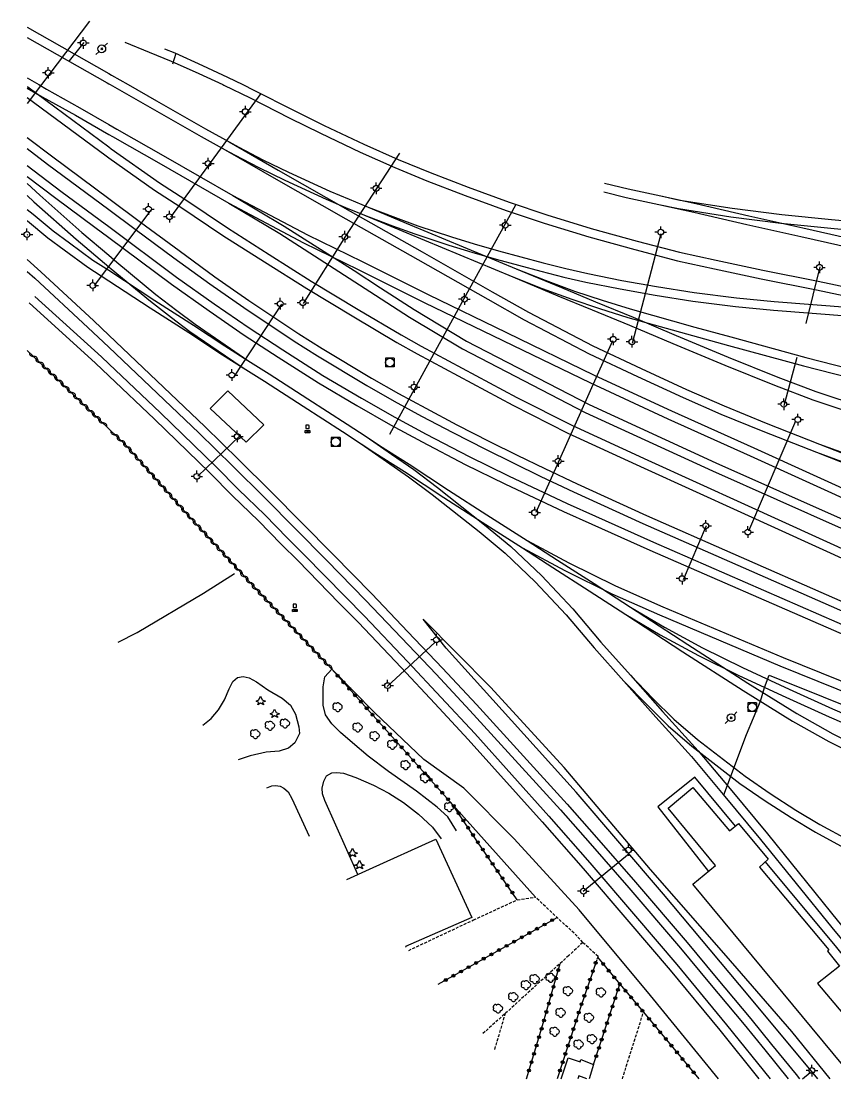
# Model space of a CAD drawing. Header units: millimetres. Extents: x 155999 to 157000, y 121000 to 121826.
# Drawn here: x 155998.9 to 156139, y 121000 to 121181.9 of the extents above; entities that cross this region are included whole.
import ezdxf

# ---------------------------------------------------------------- set-up
doc = ezdxf.new("R2010")
doc.units = ezdxf.units.MM
doc.linetypes.add('DASHED', pattern=[0.75, 0.5, -0.25])
doc.layers.get('0').update_dxf_attribs({"linetype": 'CONTINUOUS'})
for name, color, linetype in [('W0014', 7, 'CONTINUOUS'), ('W0017', 7, 'CONTINUOUS'), ('W0104', 1, 'CONTINUOUS'), ('W0112', 1, 'DASHED'), ('W0211', 2, 'CONTINUOUS'), ('W0214', 2, 'CONTINUOUS'), ('W0300', 7, 'CONTINUOUS'), ('W0303', 7, 'CONTINUOUS'), ('W0310', 3, 'CONTINUOUS'), ('W0322', 7, 'CONTINUOUS'), ('W0323', 7, 'CONTINUOUS'), ('W0420', 7, 'CONTINUOUS'), ('W0438', 7, 'CONTINUOUS'), ('W0473', 7, 'CONTINUOUS'), ('W0610', 7, 'CONTINUOUS'), ('W0611', 7, 'CONTINUOUS'), ('W0700', 7, 'CONTINUOUS')]:
    doc.layers.add(name, color=color, linetype=linetype)

# ---------------------------------------------------------------- blocks, each defined once
blk = doc.blocks.new('T473')
for p, q in [((-0.166667, 0.166667), (0.166667, -0.166667)), ((-0.166667, -0.166667), (0.166667, 0.166667)), ((0.500001, 0.500001), (1.000002, 1.000002)), ((-1.000002, -1.000002), (-0.500001, -0.500001))]:
    blk.add_line(p, q)
blk.add_ellipse((0, 0), major_axis=(0.471405, 0.471405), ratio=1, start_param=5.4977871438, end_param=11.780972451)
blk = doc.blocks.new('T610')
for p, q in [((-0.500001, 0), (-1.000002, 0)), ((0, 0.500001), (0, 1.000002)), ((0.500001, 0), (1.000002, 0)), ((0, -0.500001), (0, -1.000002))]:
    blk.add_line(p, q)
blk.add_ellipse((0, 0), major_axis=(-0.353554, 0.353554), ratio=1, start_param=3.926990817, end_param=10.2101761242)
blk = doc.blocks.new('T300')
for p, q in [((-0.8, 0.51), (-0.86, 0.34)), ((-0.86, 0.34), (-0.86, 0.17)), ((-0.86, 0.17), (-0.74, 0.06)), ((-0.69, 0.63), (-0.8, 0.51)), ((-0.8, -0.06), (-0.74, 0.06)), ((-0.74, 0.06), (-0.69, 0.11)), ((-0.57, 0.69), (-0.69, 0.63)), ((-0.46, 0.69), (-0.57, 0.69)), ((-0.29, 0.63), (-0.46, 0.69)), ((-0.29, 0.63), (-0.17, 0.74)), ((-0.23, 0.57), (-0.29, 0.63)), ((-0.17, 0.74), (-0.06, 0.8)), ((-0.06, 0.8), (0.06, 0.8)), ((0.06, 0.8), (0.23, 0.74)), ((0.23, 0.74), (0.34, 0.63)), ((0.34, 0.63), (0.4, 0.51)), ((0.46, 0.46), (0.34, 0.46)), ((0.4, 0.51), (0.4, 0.46)), ((0.57, 0.4), (0.46, 0.46)), ((0.57, 0.4), (0.69, 0.29)), ((0.69, 0.29), (0.74, 0.17)), ((0.74, 0.06), (0.69, -0.17)), ((0.74, 0.17), (0.74, 0.06)), ((-0.8, -0.17), (-0.8, -0.06)), ((-0.8, -0.23), (-0.8, -0.17)), ((-0.74, -0.34), (-0.8, -0.23)), ((-0.69, -0.4), (-0.74, -0.34)), ((-0.51, -0.46), (-0.69, -0.4)), ((-0.4, -0.46), (-0.51, -0.46)), ((-0.4, -0.46), (-0.34, -0.46)), ((-0.34, -0.46), (-0.34, -0.4)), ((-0.34, -0.51), (-0.34, -0.46)), ((-0.29, -0.63), (-0.34, -0.51)), ((-0.17, -0.74), (-0.29, -0.63)), ((-0.06, -0.8), (-0.17, -0.74)), ((0.06, -0.8), (-0.06, -0.8)), ((0.17, -0.74), (0.06, -0.8)), ((0.23, -0.69), (0.17, -0.74)), ((0.29, -0.46), (0.23, -0.46)), ((0.29, -0.63), (0.23, -0.69)), ((0.46, -0.4), (0.29, -0.46)), ((0.34, -0.51), (0.29, -0.63)), ((0.34, -0.51), (0.34, -0.46)), ((0.57, -0.34), (0.46, -0.4)), ((0.63, -0.29), (0.57, -0.34)), ((0.69, -0.17), (0.63, -0.29))]:
    blk.add_line(p, q)
blk = doc.blocks.new('T303')
for p, q in [((-0.77, 0), (-0.28, 0.21)), ((-0.28, -0.21), (-0.77, 0)), ((-0.28, 0.21), (0, 0.83)), ((0, 0.83), (0.28, 0.21)), ((0.28, 0.21), (0.83, 0)), ((0.83, 0), (0.28, -0.21)), ((-0.49, -0.63), (-0.28, -0.21)), ((0, -0.35), (-0.49, -0.63)), ((0.56, -0.63), (0, -0.35)), ((0.28, -0.21), (0.56, -0.63))]:
    blk.add_line(p, q)
blk = doc.blocks.new('T420')
for p, q in [((0.75, 0.75), (-0.75, 0.75)), ((-0.75, 0.75), (-0.75, -0.75)), ((0.75, 0.75), (0.75, -0.75)), ((0.75, -0.75), (-0.75, -0.75))]:
    blk.add_line(p, q)
blk.add_ellipse((0, 0), major_axis=(-0.53, 0.53), ratio=1, start_param=3.926991, end_param=10.210176)
blk = doc.blocks.new('T438')
for p, q in [((-0.4, 0.2), (0.4, 0.2)), ((-0.4, -0.2), (-0.4, 0.2)), ((0.15, 1.1), (-0.3, 1.1)), ((-0.3, 1.1), (-0.3, 0.5)), ((-0.3, 0.5), (0.15, 0.5)), ((0.3, 0.65), (0.3, 0.95)), ((0.4, 0.2), (0.4, -0.2))]:
    blk.add_line(p, q)
at = {"flags": 128}
for points in [[(-0.4, -0.2), (0.4, 0.2)], [(0.4, -0.2), (-0.4, -0.2)]]:
    blk.add_lwpolyline(points, dxfattribs=at)
for centre, major_axis, start_param, end_param in [((0.15, 0.95), (0.106, -0.106), 0.785398, 2.356194), ((0.15, 0.65), (0.106, 0.106), 3.926991, 5.497787)]:
    blk.add_ellipse(centre, major_axis=major_axis, ratio=1, start_param=start_param, end_param=end_param)
blk = doc.blocks.new('t310o')
at = {"color": 0, "linetype": 'Continuous'}
for centre, start, end in [((-0.5, 0.38), 216.8699, 323.1304), ((0.5, -0.37), 36.8699, 143.1303)]:
    blk.add_arc(centre, 0.625, start, end, dxfattribs=at)
blk = doc.blocks.new('t322o')
at = {"color": 0, "linetype": 'Continuous'}
for radius in [0.25, 0.15]:
    blk.add_circle((0, 0), radius, dxfattribs=at)
blk = doc.blocks.new('t323o')
at = {"color": 0, "linetype": 'Continuous'}
for radius in [0.25, 0.15]:
    blk.add_circle((0, 0), radius, dxfattribs=at)

msp = doc.modelspace()

# ---------------------------------------------------------------- linework, layer by layer
at = {"layer": 'W0014'}
for points in [[(156121.87, 121043.48), (156114.87, 121051.87), (156108.5, 121046.81), (156117.2, 121035.68)], [(156158.01, 121000), (156148.17, 121011.77), (156143.6, 121017.28), (156139.33, 121022.6), (156127.01, 121037.34)]]:
    msp.add_lwpolyline(points, dxfattribs=at)
at = {"layer": 'W0017'}
for points in [[(156015.62, 121075.09), (156018.91, 121076.75), (156030.29, 121083.55), (156035.64, 121086.93)], [(156030.19, 121060.82), (156031.62, 121061.95), (156032.88, 121063.46), (156033.96, 121065.21), (156034.74, 121067.08), (156035.34, 121068.36), (156036.18, 121069.04), (156037.12, 121069.18), (156038.19, 121068.96), (156039.46, 121068.26), (156041.36, 121066.9), (156043.88, 121065.46), (156045.29, 121064.27), (156046.16, 121062.71), (156046.75, 121060.56), (156046.83, 121059.37), (156046.05, 121057.78), (156044.97, 121056.9), (156043.35, 121056.33), (156041.13, 121056.17), (156038.34, 121055.58), (156036.3, 121054.84)], [(156073.83, 121042.65), (156072.34, 121045.08), (156070.51, 121046.75), (156066.98, 121049.46), (156062.16, 121052.85), (156058.65, 121055.5), (156055.98, 121057.81), (156053.91, 121059.54), (156052.38, 121061.06), (156051.33, 121062.63), (156050.93, 121064.29), (156050.9, 121067.44), (156051.17, 121069.13), (156052.4, 121070.45)], [(156119.86, 121048.82), (156123.78, 121059.24), (156126.14, 121064.93), (156126.87, 121067.33), (156127.64, 121069.45), (156146.23, 121061.99), (156144.73, 121057.69), (156167.15, 121048.62), (156188.86, 121039.75), (156217.11, 121028.08), (156236.3, 121020.32), (156252.32, 121013.9), (156272.27, 121005.92), (156270.35, 121001.39), (156273.82, 121000)], [(156056.87, 121035.14), (156051.19, 121047.85), (156050.81, 121049.03), (156050.72, 121049.97), (156051, 121051.22), (156051.51, 121052.12), (156052.38, 121052.63), (156053.27, 121052.71), (156054.43, 121052.57), (156056.52, 121051.84), (156059.59, 121050.49), (156062.23, 121049.13), (156064.75, 121047.5), (156067.32, 121045.54), (156069.7, 121043.3), (156071.2, 121041.29)], [(156041.21, 121050.03), (156042.08, 121050.39), (156042.73, 121050.46), (156043.53, 121050.33), (156044.17, 121049.98), (156044.86, 121049.37), (156045.49, 121048.2), (156048.52, 121041.73)]]:
    msp.add_lwpolyline(points, dxfattribs=at)
at = {"layer": 'W0104'}
for points in [[(156031.44, 121115.27), (156034.49, 121118.34), (156040.7, 121112.48), (156037.68, 121109.53)], [(156137.92, 121022.21), (156137.67, 121021.98), (156139.77, 121019.39), (156135.97, 121016.42), (156144.72, 121006.08), (156140.33, 121002.37), (156114.54, 121033.48), (156118.44, 121036.7), (156110.3, 121046.54), (156114.54, 121050.1), (156120.82, 121042.63), (156122.4, 121043.91), (156127.49, 121037.78), (156125.99, 121036.42)]]:
    msp.add_lwpolyline(points, close=True, dxfattribs=at)
for points in [[(156054.99, 121034.3), (156058.86, 121036.04), (156070.29, 121041.24), (156076.52, 121027.73), (156065.1, 121022.75), (156065.17, 121022.62)], [(156091.88, 121000), (156093.06, 121003.62), (156095.13, 121002.91), (156095.25, 121003.31), (156097.45, 121002.47), (156096.68, 121000)], [(156096.31, 121000), (156094.93, 121000.53), (156094.76, 121000)]]:
    msp.add_lwpolyline(points, dxfattribs=at)
at = {"layer": 'W0112'}
for points in [[(156065.63, 121022.08), (156076.79, 121027.34), (156084.32, 121030.79), (156087.45, 121031.25)], [(156098.21, 121021.06), (156095.57, 121023.46), (156094.63, 121024.52), (156087.45, 121031.25)], [(156095.57, 121023.46), (156093.18, 121021.21), (156082.11, 121011.12), (156078.22, 121007.63)], [(156098.21, 121021.06), (156097.99, 121020.49)], [(156080.45, 121005.07), (156082.29, 121011.29)], [(156102.4, 121000), (156106.03, 121011.47)]]:
    msp.add_lwpolyline(points, dxfattribs=at)
at = {"layer": 'W0211'}
for points in [[(156138.16, 121000), (156131.57, 121008.17), (156120.25, 121021.18), (156107.22, 121035.99), (156092.38, 121053.52), (156079.71, 121067.38), (156068.11, 121079.07)], [(156073.24, 121047.15), (156087.45, 121031.25)]]:
    msp.add_lwpolyline(points, dxfattribs=at)
at = {"layer": 'W0214'}
for points in [[(156136.02, 121000), (156124.02, 121014.41), (156109.47, 121031.76), (156094.42, 121049.29), (156083.3, 121061.66), (156072.08, 121074.09), (156068.11, 121079.07)], [(156118.94, 121000), (156107.26, 121014.35), (156094.98, 121029.05), (156083.8, 121041.29), (156075.11, 121049.98), (156068.23, 121054.92), (156059.74, 121062.99), (156052.4, 121070.45)]]:
    msp.add_lwpolyline(points, dxfattribs=at)
at = {"layer": 'W0310'}
for points in [[(156000, 121125.29), (156005.96, 121119.57), (156014, 121111.82)], [(156014, 121111.82), (156016.95, 121108.98), (156027.45, 121097.17), (156038.92, 121084.71), (156052.4, 121070.45)]]:
    msp.add_lwpolyline(points, dxfattribs=at)
at = {"layer": 'W0322'}
for points in [[(156052.4, 121070.45), (156073.24, 121047.15)], [(156098.14, 121020.91), (156101.96, 121016.31), (156106.03, 121011.47)], [(156106.03, 121011.47), (156115.58, 121000)]]:
    msp.add_lwpolyline(points, dxfattribs=at)
at = {"layer": 'W0323'}
for points in [[(156084.32, 121030.79), (156077.49, 121040.74), (156073.24, 121047.15)], [(156070.7, 121016.26), (156073.8, 121018), (156091.17, 121027.77)], [(156085.89, 121000), (156088.55, 121008.75), (156091.69, 121019.85)], [(156097.99, 121020.49), (156095.18, 121012.29), (156091.19, 121000)], [(156097.45, 121002.47), (156101.96, 121016.31)]]:
    msp.add_lwpolyline(points, dxfattribs=at)
at = {"layer": 'W0611'}
for points in [[(156010.7, 121181.91), (156002.45, 121171)], [(156009.74, 121178.23), (156007.18, 121175.1)], [(156025.03, 121174.58), (156025.62, 121176.42)], [(156002.45, 121171), (156000, 121167.76)], [(156024.72, 121148.2), (156040.23, 121169.49)], [(156047.54, 121133.33), (156054.81, 121144.91), (156064.11, 121159.21)], [(156014, 121139.69), (156021.29, 121149.39)], [(156084.03, 121150.28), (156075.09, 121134.13), (156062.35, 121110.81)], [(156104.16, 121126.54), (156109.08, 121145.41)], [(156000.08, 121145.2), (156000, 121145.1)], [(156011.55, 121136.43), (156014, 121139.69)], [(156136.38, 121139.65), (156133.97, 121129.91)], [(156035.64, 121120.84), (156043.78, 121133.23)], [(156087.55, 121097.46), (156100.78, 121126.99)], [(156130.26, 121115.8), (156132.49, 121124.13)], [(156132.2, 121113.14), (156124.13, 121094.2)], [(156036.52, 121110.52), (156029.35, 121103.68)], [(156116.83, 121095.14), (156112.86, 121085.8)], [(156061.92, 121067.48), (156070.18, 121075.1)], [(156103.54, 121038.69), (156095.68, 121032.2)], [(156133.38, 121000), (156134.72, 121001.09)]]:
    msp.add_lwpolyline(points, dxfattribs=at)
at = {"layer": 'W0700'}
for points in [[(156000, 121180.85), (156014, 121172.89)], [(156000, 121179.11), (156013.76, 121171.29), (156014, 121171.15)], [(156016.79, 121178.29), (156020.97, 121176.6), (156024.76, 121175.05), (156029.54, 121172.93), (156033.64, 121171)], [(156023.59, 121177.16), (156025.36, 121176.44), (156030.17, 121174.31), (156034.45, 121172.29), (156037.07, 121171)], [(156014, 121172.89), (156014.5, 121172.6), (156017.33, 121171)], [(156000, 121172.17), (156001.96, 121171)], [(156001.96, 121171), (156003.3, 121170.2), (156009.02, 121167.03), (156014, 121164.16)], [(156014, 121171.15), (156014.27, 121171)], [(156014.27, 121171), (156021.5, 121166.91), (156029.9, 121162.09), (156034.02, 121159.8), (156035.65, 121158.9), (156039.82, 121156.73), (156044.29, 121154.55), (156051.43, 121151.3), (156054.78, 121149.88), (156058.04, 121148.55), (156062.82, 121146.71), (156066.69, 121145.31), (156072.56, 121143.38), (156076.48, 121142.17), (156080.66, 121140.96), (156088.38, 121138.9), (156092.34, 121137.9), (156096.11, 121137.03)], [(156017.33, 121171), (156022.25, 121168.22), (156030.65, 121163.4), (156034.73, 121161.13), (156036.37, 121160.23), (156040.5, 121158.08), (156044.94, 121155.91), (156052.04, 121152.68), (156055.36, 121151.28), (156058.63, 121149.94), (156063.34, 121148.12), (156067.18, 121146.73), (156073.02, 121144.82), (156076.91, 121143.62), (156081.06, 121142.41), (156088.75, 121140.36), (156092.69, 121139.37), (156096.45, 121138.5)], [(156033.64, 121171), (156033.8, 121170.93), (156038.33, 121168.7), (156045.15, 121165.23), (156050.44, 121162.63), (156057.27, 121159.37)], [(156037.07, 121171), (156039, 121170.05), (156045.82, 121166.58), (156051.1, 121163.99), (156057.88, 121160.75)], [(156000, 121170.66), (156000.08, 121170.61), (156014, 121160.29)], [(156000, 121170.41), (156002.55, 121168.89), (156008.28, 121165.72), (156014, 121162.42)], [(156000, 121168.78), (156013.55, 121158.74), (156014, 121158.43)], [(156014, 121164.16), (156015.4, 121163.36), (156023.8, 121158.6), (156035.39, 121151.9), (156044.22, 121146.67), (156056.22, 121139.01)], [(156000, 121161.92), (156004.41, 121158.55), (156014, 121151.4)], [(156014, 121162.42), (156014.65, 121162.05), (156023.05, 121157.29), (156034.65, 121150.58), (156043.43, 121145.38), (156055.41, 121137.73)], [(156000, 121160.02), (156003.5, 121157.34), (156014, 121149.51)], [(156014, 121160.29), (156014.44, 121159.97), (156022.72, 121154.12), (156027.1, 121151.27), (156034.47, 121146.34), (156041.61, 121141.77), (156048.87, 121137.2), (156056.93, 121132.34), (156064.35, 121127.96)], [(156034.73, 121161.13), (156043.19, 121156.29), (156055.55, 121149.25), (156067.96, 121142.21), (156079.98, 121135.38), (156086.23, 121131.88), (156097.34, 121126.06), (156105.65, 121122.16), (156113.46, 121118.56), (156119.94, 121115.73), (156127.14, 121112.78), (156136.34, 121109.16), (156142.85, 121106.82)], [(156057.88, 121160.75), (156063.83, 121158.14), (156069.33, 121155.86), (156075.89, 121153.35), (156082.93, 121150.77), (156089.38, 121148.6), (156097.05, 121146.27), (156104.92, 121144.08), (156112.21, 121142.18), (156118.55, 121140.79), (156126.56, 121139.1), (156136.12, 121137.17), (156156.67, 121132.82), (156165.89, 121130.95), (156174.96, 121129.02), (156177.16, 121128.55)], [(156014, 121158.43), (156021.87, 121152.87), (156026.27, 121150.01), (156033.64, 121145.07), (156040.8, 121140.5), (156048.08, 121135.92), (156056.16, 121131.05), (156063.61, 121126.64)], [(156034.02, 121159.8), (156042.44, 121154.98), (156054.81, 121147.93), (156067.21, 121140.9), (156079.24, 121134.07), (156085.51, 121130.55), (156096.67, 121124.71), (156105.01, 121120.79), (156112.84, 121117.18), (156119.35, 121114.34), (156126.58, 121111.38), (156135.79, 121107.76), (156142.37, 121105.38)], [(156057.27, 121159.37), (156063.24, 121156.75), (156068.77, 121154.45), (156075.36, 121151.94), (156082.43, 121149.34), (156088.92, 121147.16), (156096.63, 121144.82), (156104.52, 121142.63), (156111.86, 121140.71), (156118.23, 121139.31), (156126.26, 121137.62), (156135.81, 121135.69), (156156.36, 121131.34), (156165.58, 121129.47), (156174.68, 121127.53), (156176.86, 121127.07)], [(156000, 121157.09), (156005.79, 121152.68), (156012.53, 121147.67), (156014, 121146.59)], [(156000, 121155.19), (156004.89, 121151.48), (156011.63, 121146.46), (156014, 121144.71)], [(156000, 121153.97), (156002.15, 121151.96), (156009.38, 121145.55), (156014, 121141.65)], [(156099.31, 121154.07), (156103.38, 121153.06), (156109.04, 121151.85), (156112.31, 121151.15), (156121.3, 121149.74), (156129.83, 121148.64), (156138.4, 121147.78), (156147.91, 121146.91), (156172.74, 121144.41), (156198.29, 121142.07), (156247.81, 121137.65), (156252.62, 121137.43), (156258.14, 121137.15), (156264.76, 121137.01), (156275.2, 121136.99), (156280.88, 121137.09), (156303.67, 121137.93)], [(156000, 121151.9), (156001.14, 121150.84), (156008.39, 121144.41), (156014, 121139.67)], [(156014, 121151.4), (156019.47, 121147.32), (156026.11, 121142.44), (156032.29, 121137.94), (156038.12, 121133.89), (156046.73, 121128.15), (156050.71, 121125.63), (156059.2, 121120.52), (156063.88, 121117.89), (156068.55, 121115.33), (156073.89, 121112.51), (156079.51, 121109.64), (156084.27, 121107.28), (156089.03, 121104.98), (156094.64, 121102.34)], [(156035.39, 121151.9), (156048.19, 121145.16), (156057.63, 121140.55), (156068.98, 121134.87), (156082.47, 121128.36), (156097.54, 121121.05), (156110.85, 121114.87), (156125.01, 121108.54), (156163.95, 121090.81), (156178.79, 121084.1), (156190.79, 121078.63), (156201.65, 121073.43), (156210.1, 121069.19), (156218.24, 121064.75), (156226.45, 121060.25), (156233.15, 121056.87), (156238.95, 121054.12), (156245.19, 121051.49)], [(156099.19, 121152.55), (156103.05, 121151.59), (156108.67, 121150.39), (156112.04, 121149.67), (156121.08, 121148.25), (156129.66, 121147.14), (156138.25, 121146.28), (156147.76, 121145.4), (156172.6, 121142.91), (156198.15, 121140.56), (156247.71, 121136.15), (156252.55, 121135.92), (156258.08, 121135.65), (156264.74, 121135.5), (156275.21, 121135.48), (156280.92, 121135.58), (156303.73, 121136.42)], [(156109.04, 121151.85), (156115.02, 121150.54), (156124.16, 121148.43), (156133.45, 121146.38), (156144.37, 121143.88), (156148.5, 121143.13), (156153.22, 121142.36), (156158.92, 121141.51), (156168.93, 121140.4), (156177.9, 121139.62), (156188.52, 121138.69), (156198.19, 121137.79), (156221.65, 121135.69), (156245.4, 121133.7), (156254.13, 121133.15), (156262.87, 121132.68), (156284.5, 121132.36), (156298.61, 121132.86), (156308.38, 121132.99)], [(156000, 121149.51), (156000.98, 121148.73), (156004.47, 121145.85), (156007.25, 121143.78), (156011.27, 121140.83), (156014, 121139.06)], [(156014, 121149.51), (156018.57, 121146.11), (156025.22, 121141.22), (156031.42, 121136.71), (156037.27, 121132.64), (156045.91, 121126.88), (156049.92, 121124.35), (156058.44, 121119.22), (156063.14, 121116.57), (156067.83, 121114), (156073.2, 121111.17), (156078.83, 121108.29), (156083.6, 121105.92), (156088.38, 121103.62), (156094, 121100.97)], [(156034.65, 121150.58), (156047.51, 121143.81), (156056.96, 121139.19), (156068.31, 121133.51), (156081.81, 121127), (156096.89, 121119.69), (156110.22, 121113.5), (156124.39, 121107.17), (156163.32, 121089.44), (156178.17, 121082.73), (156190.15, 121077.26), (156200.99, 121072.08), (156209.4, 121067.85), (156217.52, 121063.42), (156225.75, 121058.91), (156232.49, 121055.51), (156238.33, 121052.74), (156244.64, 121050.09)], [(156058.63, 121149.94), (156065.87, 121146.88), (156084.13, 121139.33), (156089.11, 121137.36), (156094.17, 121135.5), (156098.92, 121133.95), (156103.76, 121132.41), (156114.88, 121129.27), (156121.08, 121127.59), (156133.97, 121124.07), (156157.97, 121117.94), (156181.92, 121112.44), (156205.61, 121107.51), (156231.35, 121102.84)], [(156108.67, 121150.39), (156114.68, 121149.06), (156123.83, 121146.96), (156133.12, 121144.9), (156144.07, 121142.4), (156148.24, 121141.64), (156152.99, 121140.87), (156158.72, 121140.01), (156168.78, 121138.9), (156177.77, 121138.11), (156188.38, 121137.18), (156198.05, 121136.29), (156221.52, 121134.19), (156245.29, 121132.19), (156254.04, 121131.64), (156262.82, 121131.17), (156284.51, 121130.85), (156298.65, 121131.35), (156308.4, 121131.48)], [(156000, 121147.58), (156000.03, 121147.55), (156003.54, 121144.66), (156006.36, 121142.56), (156010.42, 121139.59), (156014, 121137.26)], [(156058.04, 121148.55), (156065.29, 121145.49), (156083.57, 121137.93), (156088.57, 121135.95), (156093.68, 121134.07), (156098.46, 121132.51), (156103.33, 121130.96), (156114.48, 121127.82), (156120.69, 121126.13), (156133.59, 121122.61), (156157.61, 121116.47), (156181.6, 121110.96), (156205.32, 121106.03), (156231.08, 121101.35)], [(156014, 121146.59), (156025.7, 121137.9), (156032.17, 121133.32), (156038.17, 121129.16), (156043.96, 121125.37), (156050.88, 121120.97), (156057.49, 121117.09), (156063.24, 121113.8), (156068.63, 121110.88), (156076.02, 121107.02), (156082.8, 121103.69), (156092.92, 121098.97)], [(156014, 121144.71), (156024.82, 121136.68), (156031.3, 121132.09), (156037.33, 121127.91), (156043.14, 121124.1), (156050.1, 121119.68), (156056.73, 121115.78), (156062.51, 121112.48), (156067.92, 121109.55), (156075.34, 121105.68), (156082.15, 121102.33), (156092.29, 121097.6)], [(156000, 121140.92), (156002.33, 121138.81), (156011.45, 121130.35), (156014, 121127.92)], [(156014, 121141.65), (156015.42, 121140.45), (156022.14, 121134.9), (156025.71, 121132.13), (156028.87, 121129.77), (156034.97, 121125.59), (156037.94, 121123.57)], [(156000, 121138.88), (156001.31, 121137.7), (156010.41, 121129.24), (156014, 121125.83)], [(156014, 121139.67), (156014.45, 121139.29), (156021.2, 121133.73), (156024.8, 121130.93), (156027.99, 121128.54), (156034.12, 121124.35), (156037.14, 121122.28)], [(156014, 121139.06), (156021.96, 121133.88), (156028.62, 121129.65), (156033.98, 121126.07), (156037.94, 121123.57), (156041.61, 121121.25), (156048.3, 121116.96), (156055.06, 121112.59), (156058.31, 121110.45), (156060.63, 121108.93), (156065.71, 121105.71), (156072.5, 121101.26), (156079.07, 121097), (156086, 121092.61)], [(156056.22, 121139.01), (156060.77, 121136.02), (156066.57, 121132.29), (156075.6, 121126.9), (156096.68, 121115.99), (156118.51, 121105.96), (156162.8, 121086.2), (156185.36, 121075.58), (156207.21, 121066.45), (156214.04, 121063.65), (156223.05, 121060.18), (156235.01, 121055.43), (156245.19, 121051.49), (156247.24, 121050.7), (156255.4, 121047.49), (156267.59, 121042.66), (156276.98, 121038.94)], [(156084.13, 121139.33), (156091.9, 121136.09), (156097.79, 121133.65), (156104.23, 121131.01), (156111.66, 121127.86), (156120.63, 121124.12), (156129.13, 121120.68), (156135.71, 121118.21), (156159.76, 121110.24), (156183.17, 121105.08), (156207.56, 121100.07), (156235.49, 121094.56)], [(156096.45, 121138.5), (156102.29, 121137.33), (156108.3, 121136.26), (156114.76, 121135.26), (156122.02, 121134.34), (156128.51, 121133.71), (156135.16, 121133.18), (156153.64, 121131.75), (156158.65, 121131.26), (156163.79, 121130.7), (156167.44, 121130.2), (156171.2, 121129.63), (156174.96, 121129.02)], [(156014, 121137.26), (156021.14, 121132.61), (156027.8, 121128.39), (156033.15, 121124.8), (156037.14, 121122.28), (156040.8, 121119.98), (156047.48, 121115.68), (156054.23, 121111.33), (156057.47, 121109.2), (156059.81, 121107.66), (156064.89, 121104.44), (156071.67, 121100), (156078.26, 121095.73), (156085.2, 121091.34)], [(156055.41, 121137.73), (156059.94, 121134.76), (156065.77, 121131.01), (156074.87, 121125.58), (156096.02, 121114.63), (156117.88, 121104.58), (156162.18, 121084.83), (156184.74, 121074.2), (156206.63, 121065.05), (156213.48, 121062.25), (156222.49, 121058.77), (156234.46, 121054.02), (156244.64, 121050.09), (156246.69, 121049.29), (156254.84, 121046.08), (156267.03, 121041.26), (156276.39, 121037.55)], [(156083.57, 121137.93), (156091.32, 121134.69), (156097.21, 121132.25), (156103.65, 121129.62), (156111.08, 121126.47), (156120.05, 121122.72), (156128.58, 121119.28), (156135.2, 121116.79), (156159.35, 121108.78), (156182.85, 121103.6), (156207.26, 121098.59), (156235.2, 121093.08)], [(156096.11, 121137.03), (156102, 121135.85), (156108.05, 121134.76), (156114.55, 121133.76), (156121.85, 121132.83), (156128.38, 121132.21), (156135.04, 121131.67), (156153.51, 121130.24), (156158.49, 121129.76), (156163.6, 121129.2), (156167.23, 121128.71), (156170.96, 121128.14), (156174.68, 121127.53)], [(156001.3, 121134.57), (156012.77, 121124.17), (156014, 121123)], [(156000.29, 121133.45), (156011.74, 121123.06), (156014, 121120.92)], [(156014, 121127.92), (156030.55, 121112.18), (156036.42, 121106.46), (156041.89, 121101.04), (156052.65, 121090.2)], [(156064.35, 121127.96), (156067.8, 121126.01), (156084.23, 121117.18), (156093.7, 121112.41), (156106.79, 121106.39), (156123.42, 121098.82), (156142.7, 121090.09), (156158.77, 121082.76), (156174.67, 121075.5), (156191.2, 121068.02), (156207.42, 121060.77), (156222.13, 121054.24), (156237.45, 121047.75), (156251.11, 121042.03), (156262.64, 121037.27), (156275.19, 121032.16), (156289.26, 121026.58), (156304.87, 121020.65), (156319.87, 121015.06), (156332.99, 121010.4), (156348.49, 121004.94), (156362.63, 121000)], [(156014, 121125.83), (156029.5, 121111.09), (156035.36, 121105.38), (156040.82, 121099.97), (156051.57, 121089.14)], [(156063.61, 121126.64), (156067.07, 121124.69), (156083.53, 121115.85), (156093.04, 121111.05), (156106.16, 121105.01), (156122.8, 121097.45), (156142.07, 121088.71), (156158.14, 121081.38), (156174.05, 121074.13), (156190.58, 121066.64), (156206.81, 121059.39), (156221.53, 121052.86), (156236.86, 121046.36), (156250.53, 121040.64), (156262.06, 121035.88), (156274.63, 121030.76), (156288.71, 121025.17), (156304.34, 121019.23), (156319.36, 121013.64), (156332.49, 121008.98), (156347.99, 121003.52), (156358.05, 121000)], [(156014, 121123), (156022.91, 121114.57), (156032.43, 121105.3)], [(156014, 121120.92), (156021.86, 121113.48), (156031.38, 121104.22)], [(156057.47, 121109.2), (156061.83, 121106.19), (156065.61, 121103.56), (156069.66, 121100.52), (156077.73, 121094.12), (156082.22, 121090.4), (156087.42, 121085.49), (156092.73, 121079.8), (156097.57, 121074.12), (156102.66, 121068.42), (156106.59, 121064.36), (156110.26, 121060.74), (156114.38, 121057.19), (156122.64, 121050.81), (156126.97, 121047.83), (156131.46, 121044.93), (156135.64, 121042.42), (156140.59, 121039.75)], [(156058.31, 121110.45), (156062.69, 121107.43), (156066.5, 121104.78), (156070.58, 121101.72), (156078.68, 121095.29), (156083.22, 121091.54), (156088.49, 121086.55), (156093.86, 121080.81), (156098.71, 121075.12), (156103.77, 121069.45), (156107.66, 121065.43), (156111.28, 121061.85), (156115.33, 121058.36), (156123.54, 121052.03), (156127.81, 121049.08), (156132.26, 121046.22), (156136.39, 121043.73), (156141.28, 121041.09)], [(156136.34, 121109.16), (156142.63, 121106.69), (156152.38, 121102.77), (156162.58, 121098.82), (156164.15, 121098.2), (156169.14, 121096.19), (156177.82, 121092.88), (156186.32, 121089.46), (156197.33, 121085.06), (156206.18, 121081.62), (156213.65, 121078.74), (156222.17, 121075.39), (156231.64, 121071.66), (156248.18, 121065.48), (156266.95, 121058.94), (156298.18, 121048.1), (156313.67, 121042.72)], [(156135.79, 121107.76), (156142.07, 121105.29), (156151.83, 121101.37), (156162.03, 121097.42), (156163.61, 121096.79), (156168.59, 121094.79), (156177.27, 121091.48), (156185.76, 121088.06), (156196.77, 121083.66), (156205.63, 121080.22), (156213.1, 121077.34), (156221.61, 121073.99), (156231.09, 121070.25), (156247.67, 121064.06), (156266.45, 121057.51), (156297.68, 121046.67), (156313.18, 121041.29)], [(156031.38, 121104.22), (156035.3, 121100.3), (156039.79, 121095.95), (156043.69, 121091.95), (156046.58, 121089.07), (156053.59, 121081.86), (156056.97, 121078.49)], [(156032.43, 121105.3), (156036.36, 121101.38), (156040.85, 121097.02), (156044.76, 121093.01), (156047.65, 121090.14), (156054.67, 121082.93), (156058.04, 121079.56)], [(156094.64, 121102.34), (156106.54, 121096.91), (156121.43, 121090.33), (156156.41, 121075.01), (156176.3, 121066.32), (156196.67, 121057.49), (156211.82, 121050.88), (156224.33, 121045.3), (156243.95, 121036.91), (156260.52, 121029.85), (156275.88, 121023.56), (156292.06, 121017.28), (156304.94, 121012.4), (156320.47, 121006.66), (156336.49, 121000.94), (156339.2, 121000)], [(156094, 121100.97), (156105.92, 121095.53), (156120.83, 121088.95), (156155.8, 121073.62), (156175.7, 121064.94), (156196.07, 121056.1), (156211.21, 121049.5), (156223.73, 121043.91), (156243.35, 121035.52), (156259.94, 121028.46), (156275.32, 121022.16), (156291.52, 121015.87), (156304.41, 121010.99), (156319.95, 121005.24), (156334.64, 121000)], [(156092.92, 121098.97), (156097.76, 121096.76), (156107.76, 121092.31), (156139.31, 121078.55), (156156.58, 121070.97), (156174.3, 121063.26), (156191.1, 121055.82), (156207.81, 121048.51), (156227.84, 121039.77), (156259.28, 121026.28), (156275.66, 121019.68), (156297.99, 121011.1), (156322.98, 121001.91), (156328.4, 121000)], [(156092.29, 121097.6), (156097.14, 121095.39), (156107.15, 121090.93), (156138.71, 121077.17), (156155.97, 121069.59), (156173.7, 121061.87), (156190.5, 121054.44), (156207.2, 121047.13), (156227.24, 121038.39), (156258.7, 121024.88), (156275.11, 121018.28), (156297.46, 121009.68), (156322.47, 121000.49), (156323.85, 121000)], [(156086, 121092.61), (156093.21, 121088.77), (156101.22, 121084.78), (156109.36, 121081.17), (156130.07, 121072.46), (156155.93, 121062.02), (156170.97, 121055.91), (156184.64, 121050.41), (156200.33, 121044.21), (156216.22, 121037.85), (156231.44, 121031.82), (156247.1, 121025.54), (156262.52, 121019.44), (156280.28, 121012.59), (156297.61, 121006), (156313.33, 121000.12), (156313.67, 121000)], [(156086, 121092.61), (156091.26, 121089.2), (156097.53, 121085.22), (156103.78, 121081.13), (156109.67, 121077.69), (156116.2, 121074.13), (156123.08, 121070.75), (156131.12, 121067.02), (156138.58, 121063.65), (156146.94, 121060.05), (156159.51, 121055), (156175.57, 121048.49), (156193.8, 121041.23), (156210.99, 121034.33), (156229.45, 121026.93), (156266.77, 121011.86), (156296.5, 121000)], [(156085.2, 121091.34), (156092.52, 121087.43), (156100.57, 121083.42), (156108.76, 121079.78), (156129.49, 121071.06), (156155.37, 121060.62), (156170.4, 121054.51), (156184.08, 121049.01), (156199.77, 121042.8), (156215.66, 121036.45), (156230.88, 121030.42), (156246.54, 121024.14), (156261.98, 121018.03), (156279.74, 121011.18), (156297.07, 121004.59), (156309.34, 121000)], [(156085.2, 121091.34), (156090.44, 121087.93), (156096.71, 121083.95), (156102.99, 121079.84), (156108.93, 121076.38), (156115.51, 121072.79), (156122.43, 121069.39), (156130.5, 121065.65), (156137.97, 121062.27), (156146.36, 121058.65), (156158.94, 121053.6), (156175.01, 121047.09), (156193.23, 121039.82), (156210.43, 121032.93), (156228.88, 121025.53), (156266.21, 121010.46), (156292.42, 121000)], [(156051.57, 121089.14), (156058.21, 121082.35), (156064.4, 121075.85), (156070.33, 121069.59), (156076.16, 121063.35), (156091.76, 121046.25), (156096.83, 121040.5), (156103.53, 121032.84), (156112.4, 121022.49), (156117.4, 121016.45), (156123.34, 121009.35), (156126.91, 121004.98), (156130.93, 121000)], [(156052.65, 121090.2), (156059.3, 121083.4), (156065.5, 121076.89), (156071.43, 121070.62), (156077.27, 121064.37), (156092.88, 121047.26), (156097.97, 121041.49), (156104.67, 121033.82), (156113.55, 121023.46), (156118.56, 121017.41), (156124.5, 121010.31), (156128.08, 121005.93), (156132.28, 121000.74), (156132.86, 121000)], [(156103.78, 121081.13), (156113.64, 121074.72), (156123.97, 121068.07), (156132.42, 121062.81), (156138.63, 121059.33), (156145.25, 121056.03), (156152.58, 121052.54), (156159.77, 121049.47), (156167.99, 121046.12), (156184.65, 121039.43), (156192.26, 121036.38), (156203.15, 121032.01), (156214.15, 121027.53), (156230.12, 121021.19), (156245.37, 121014.97), (156260.99, 121008.69), (156272.81, 121004), (156282.88, 121000)], [(156056.97, 121078.49), (156064.31, 121070.76), (156070.1, 121064.56), (156075.89, 121058.36), (156088.62, 121044.2), (156095.67, 121036.17), (156103.52, 121027.02), (156110.6, 121018.69), (156119.17, 121008.35), (156125.91, 121000)], [(156058.04, 121079.56), (156065.41, 121071.79), (156071.2, 121065.59), (156077, 121059.38), (156089.75, 121045.2), (156096.82, 121037.16), (156104.67, 121028), (156111.75, 121019.66), (156120.34, 121009.31), (156127.85, 121000)], [(156102.99, 121079.84), (156112.82, 121073.45), (156123.16, 121066.79), (156131.65, 121061.51), (156137.93, 121058), (156144.59, 121054.68), (156151.95, 121051.16), (156159.19, 121048.08), (156167.43, 121044.72), (156184.09, 121038.03), (156191.7, 121034.98), (156202.58, 121030.61), (156213.58, 121026.13), (156229.55, 121019.79), (156244.8, 121013.57), (156260.43, 121007.29), (156272.26, 121002.6), (156278.79, 121000)], [(156103.77, 121069.45), (156109.29, 121063.2), (156115.45, 121056.41), (156120.93, 121049.9), (156127.35, 121042.15), (156139.6, 121026.99), (156145.2, 121020.28), (156150.82, 121014.15), (156156.94, 121007.98), (156161.63, 121003.5), (156165.71, 121000)], [(156102.66, 121068.42), (156108.16, 121062.19), (156114.32, 121055.42), (156119.77, 121048.93), (156126.18, 121041.19), (156138.43, 121026.04), (156144.06, 121019.29), (156149.73, 121013.11), (156155.88, 121006.9), (156160.62, 121002.38), (156163.39, 121000)]]:
    msp.add_lwpolyline(points, dxfattribs=at)

# ---------------------------------------------------------------- block references
at = {"layer": 'W0300'}
for p in [(156053.41, 121063.9), (156044.37, 121061.09), (156039.27, 121059.3), (156041.78, 121060.71), (156056.87, 121060.45), (156059.82, 121058.95), (156062.84, 121057.44), (156065.11, 121053.95), (156068.49, 121051.72), (156072.66, 121046.74), (156090.06, 121017.36), (156085.83, 121016.09), (156087.33, 121017.13), (156083.68, 121014.03), (156093.08, 121015.08), (156098.77, 121014.84), (156081.02, 121012.07), (156091.81, 121011.34), (156096.68, 121010.49), (156090.8, 121008.1), (156097.22, 121006.81), (156094.92, 121005.89)]:
    msp.add_blockref('T300', p, dxfattribs=at)
at = {"layer": 'W0303'}
for p in [(156040.14, 121064.96), (156042.55, 121062.77), (156055.98, 121038.82), (156057.15, 121036.77)]:
    msp.add_blockref('T303', p, dxfattribs=at)
at = {"layer": 'W0310'}
for p, rotation in [((156001.08, 121124.25), 316.2210260785425), ((156002.17, 121123.21), 316.2210260785425), ((156003.25, 121122.17), 316.2210260785425), ((156004.33, 121121.13), 316.2210260785425), ((156005.42, 121120.1), 316.2210260785425), ((156006.5, 121119.06), 316.0335839603399), ((156007.58, 121118.02), 316.0335839603399), ((156008.66, 121116.97), 316.0335839603399), ((156009.74, 121115.93), 316.0335839603399), ((156010.81, 121114.89), 316.0335839603399), ((156011.89, 121113.85), 316.0335839603399), ((156012.97, 121112.81), 316.0335839603399), ((156015.08, 121110.78), 316.0286810780325), ((156016.16, 121109.74), 316.0286810780325), ((156017.22, 121108.67), 311.6482998457927), ((156018.21, 121107.55), 311.6482998457927), ((156019.21, 121106.43), 311.6482998457927), ((156020.21, 121105.31), 311.6482998457927), ((156021.2, 121104.19), 311.6482998457927), ((156022.2, 121103.07), 311.6482998457927), ((156023.2, 121101.95), 311.6482998457927), ((156024.19, 121100.83), 311.6482998457927), ((156025.19, 121099.71), 311.6482998457927), ((156026.19, 121098.59), 311.6482998457927), ((156027.18, 121097.46), 311.6482998457927), ((156028.2, 121096.36), 312.6174409034122), ((156029.21, 121095.25), 312.6174409034122), ((156030.23, 121094.15), 312.6174409034122), ((156031.24, 121093.04), 312.6174409034122), ((156032.26, 121091.94), 312.6174409034122), ((156033.27, 121090.84), 312.6174409034122), ((156034.29, 121089.73), 312.6174409034122), ((156035.3, 121088.63), 312.6174409034122), ((156036.32, 121087.53), 312.6174409034122), ((156037.34, 121086.42), 312.6174409034122), ((156038.35, 121085.32), 312.6174409034122), ((156039.37, 121084.22), 313.4141340629193), ((156040.41, 121083.13), 313.4141340629193), ((156041.44, 121082.04), 313.4141340629193), ((156042.47, 121080.95), 313.4141340629193), ((156043.5, 121079.86), 313.4141340629193), ((156044.53, 121078.77), 313.4141340629193), ((156045.56, 121077.68), 313.4141340629193), ((156046.59, 121076.59), 313.4141340629193), ((156047.62, 121075.5), 313.4141340629193), ((156048.65, 121074.41), 313.4141340629193), ((156049.68, 121073.32), 313.4141340629193), ((156050.71, 121072.23), 313.4141340629193), ((156051.75, 121071.15), 313.4141340629193)]:
    msp.add_blockref('t310o', p, dxfattribs=dict(at, rotation=rotation))
at = {"layer": 'W0322'}
for p, rotation in [((156053.4, 121069.33), 311.7957985801192), ((156054.4, 121068.21), 311.7957985801192), ((156055.4, 121067.1), 311.7957985801192), ((156056.4, 121065.98), 311.7957985801192), ((156057.4, 121064.86), 311.7957985801192), ((156058.4, 121063.74), 311.7957985801192), ((156059.4, 121062.62), 311.7957985801192), ((156060.4, 121061.5), 311.7957985801192), ((156061.4, 121060.39), 311.7957985801192), ((156062.4, 121059.27), 311.7957985801192), ((156063.4, 121058.15), 311.7957985801192), ((156064.4, 121057.03), 311.7957985801192), ((156065.4, 121055.91), 311.7957985801192), ((156066.4, 121054.79), 311.7957985801192), ((156067.4, 121053.68), 311.7957985801192), ((156068.4, 121052.56), 311.7957985801192), ((156069.4, 121051.44), 311.7957985801192), ((156070.4, 121050.32), 311.7957985801192), ((156071.4, 121049.2), 311.7957985801192), ((156072.4, 121048.09), 311.7957985801192), ((156099.1, 121019.76), 309.7675293508524), ((156100.06, 121018.6), 309.7675293508524), ((156101.01, 121017.45), 309.7675293508524), ((156101.97, 121016.3), 310.0688194919495), ((156102.94, 121015.15), 310.0688194919495), ((156103.91, 121014), 310.0688194919495), ((156104.87, 121012.85), 310.0688194919495), ((156105.84, 121011.71), 310.0688194919495), ((156106.99, 121010.32), 309.7709031609868), ((156107.95, 121009.17), 309.7709031609868), ((156108.91, 121008.01), 309.7709031609868), ((156109.87, 121006.86), 309.7709031609868), ((156110.83, 121005.71), 309.7709031609868), ((156111.79, 121004.56), 309.7709031609868), ((156112.75, 121003.4), 309.7709031609868), ((156113.71, 121002.25), 309.7709031609868), ((156114.67, 121001.1), 309.7709031609868)]:
    msp.add_blockref('t322o', p, dxfattribs=dict(at, rotation=rotation))
at = {"layer": 'W0323'}
for p, rotation in [((156073.38, 121046.93), 123.5991547173777), ((156074.21, 121045.68), 123.5991547173777), ((156075.04, 121044.44), 123.5991547173777), ((156075.87, 121043.19), 123.5991547173777), ((156076.7, 121041.94), 123.5991547173777), ((156077.53, 121040.69), 124.4488378671339), ((156078.38, 121039.45), 124.4488378671339), ((156079.22, 121038.21), 124.4488378671339), ((156080.07, 121036.98), 124.4488378671339), ((156080.92, 121035.74), 124.4488378671339), ((156081.77, 121034.5), 124.4488378671339), ((156082.62, 121033.27), 124.4488378671339), ((156083.47, 121032.03), 124.4488378671339), ((156090.32, 121027.29), 29.36182611596396), ((156086.39, 121025.08), 29.36182611596396), ((156087.7, 121025.82), 29.36182611596396), ((156089.01, 121026.55), 29.36182611596396), ((156083.78, 121023.61), 29.36182611596396), ((156085.09, 121024.35), 29.36182611596396), ((156079.86, 121021.4), 29.36182611596396), ((156081.16, 121022.14), 29.36182611596396), ((156082.47, 121022.87), 29.36182611596396), ((156077.24, 121019.93), 29.36182611596396), ((156078.55, 121020.67), 29.36182611596396), ((156097.8, 121019.93), 251.0526550554301), ((156073.32, 121017.73), 29.21046102741686), ((156074.63, 121018.46), 29.36182611596396), ((156075.94, 121019.2), 29.36182611596396), ((156091.37, 121018.71), 74.21966219506082), ((156097.31, 121018.51), 251.0526550554301), ((156072.01, 121017), 29.21046102741686), ((156090.96, 121017.27), 74.21966219506082), ((156096.83, 121017.09), 251.0526550554301), ((156090.14, 121014.38), 74.21966219506082), ((156090.55, 121015.83), 74.21966219506082), ((156095.85, 121014.26), 251.0526550554301), ((156096.34, 121015.68), 251.0526550554301), ((156101.63, 121015.31), 71.94465272077164), ((156089.74, 121012.94), 74.21966219506082), ((156095.37, 121012.84), 251.0526550554301), ((156100.7, 121012.46), 71.94465272077164), ((156101.17, 121013.88), 71.94465272077164), ((156089.33, 121011.5), 74.21966219506082), ((156094.89, 121011.41), 252.0277578452096), ((156100.24, 121011.03), 71.94465272077164), ((156088.92, 121010.05), 74.21966219506082), ((156094.43, 121009.99), 252.0277578452096), ((156099.77, 121009.6), 71.94465272077164), ((156088.07, 121007.17), 73.04885409270572), ((156088.51, 121008.61), 73.04885409270572), ((156093.5, 121007.13), 252.0277578452096), ((156093.97, 121008.56), 252.0277578452096), ((156099.31, 121008.18), 71.94465272077164), ((156087.64, 121005.74), 73.04885409270572), ((156093.04, 121005.71), 252.0277578452096), ((156098.38, 121005.33), 71.94465272077164), ((156098.84, 121006.75), 71.94465272077164), ((156087.2, 121004.3), 73.04885409270572), ((156092.58, 121004.28), 252.0277578452096), ((156097.91, 121003.9), 71.94465272077164), ((156086.32, 121001.43), 73.04885409270572), ((156086.76, 121002.87), 73.04885409270572), ((156091.65, 121001.43), 252.0277578452096), ((156092.12, 121002.85), 252.0277578452096)]:
    msp.add_blockref('t323o', p, dxfattribs=dict(at, rotation=rotation))
at = {"layer": 'W0420'}
for p in [(156062.39, 121123.21), (156053.06, 121109.53), (156124.73, 121063.92)]:
    msp.add_blockref('T420', p, dxfattribs=at)
at = {"layer": 'W0438'}
for p in [(156048.22, 121111.33), (156046.04, 121080.55)]:
    msp.add_blockref('T438', p, dxfattribs=at)
at = {"layer": 'W0473'}
for p in [(156012.81, 121177.15), (156121.11, 121062.12)]:
    msp.add_blockref('T473', p, dxfattribs=at)
at = {"layer": 'W0610'}
for p in [(156009.63, 121178.16), (156003.61, 121173.02), (156037.52, 121166.34), (156031.13, 121157.43), (156060.03, 121153.16), (156020.85, 121149.59), (156024.46, 121148.28), (156082.25, 121146.83), (155999.94, 121145.23), (156054.62, 121144.82), (156109, 121145.61), (156136.32, 121139.57), (156011.26, 121136.45), (156047.42, 121133.49), (156075.22, 121134.1), (156043.53, 121133.31), (156100.83, 121127.19), (156104.04, 121126.77), (156035.2, 121121.04), (156066.57, 121118.98), (156130.17, 121116.02), (156132.58, 121113.38), (156036.14, 121110.48), (156091.36, 121106.25), (156029.17, 121103.62), (156087.31, 121097.38), (156116.74, 121095.1), (156123.99, 121094.04), (156112.67, 121086.03), (156070.41, 121075.52), (156062, 121067.63), (156103.44, 121039.33), (156095.69, 121032.29), (156135.01, 121001.43)]:
    msp.add_blockref('T610', p, dxfattribs=at)

doc.saveas('drawing.dxf')
